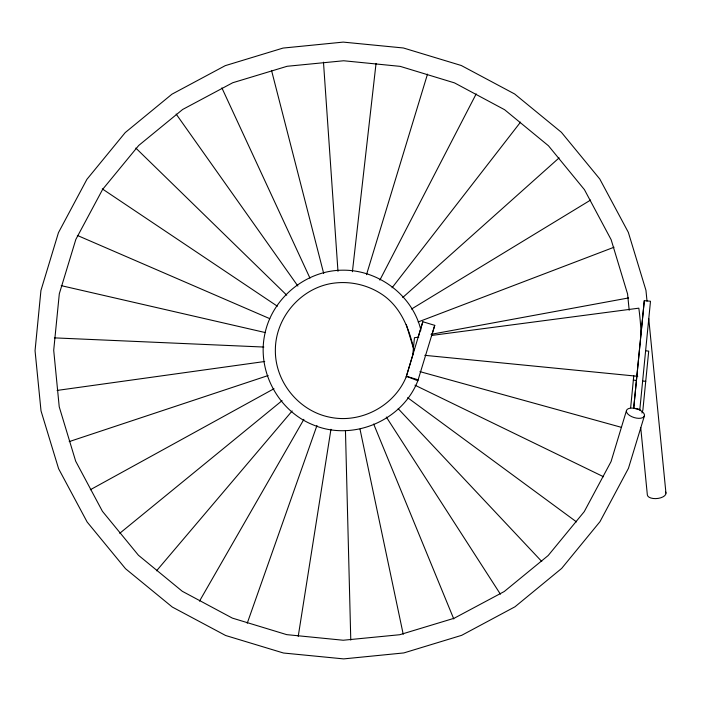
<?xml version="1.0" encoding="UTF-8"?>
<svg xmlns="http://www.w3.org/2000/svg" width="701" height="701" viewBox="0 0 701 701"><rect width="100%" height="100%" fill="white"/><g stroke="black" fill="none" stroke-linecap="round" stroke-linejoin="round"><path stroke-width="1.05" d="M630.646 407.772L633.765 375.789M644.298 300.641L633.704 408.306L639.829 409.384L639.785 410.015L650.493 301.255L644.298 300.641L633.686 408.315M412.836 354.145L414.457 337.707L418.795 337.137M352.401 271.734L376.043 63.414M298.223 636.35L330.96 429.275M413.809 349.413C409.095 328.243 400.551 306.512 381.633 294.14C366.702 284.308 348.266 280.514 330.653 283.625C299.555 289.355 275.379 318.377 275.362 350.001C274.906 381.616 298.661 410.996 329.672 417.183C360.594 423.79 394.041 406.23 406.159 377.024L422.826 321.741L434.751 325.36L417.84 380.766C402.243 420.793 352.717 441.674 313.181 424.894C278.534 411.075 257.285 371.898 264.575 335.323C271.375 298.652 305.654 270.165 342.947 270.183C378.496 269.859 412.626 295.323 420.898 330.127M406.159 377.024L413.388 353.032M418.103 337.391L422.826 321.741M626.501 410.488L611.053 461.582L584.24 511.651L548.173 555.534L504.238 591.53L454.125 618.273L399.754 634.72L343.227 640.241L286.709 634.633L232.364 618.107L182.295 591.293L138.412 555.227L102.416 511.292L75.673 461.179L59.226 406.817L53.705 350.281L59.313 293.763L75.839 239.418L102.653 189.349L138.719 145.466L182.654 109.47L232.767 82.727L287.13 66.28L343.665 60.759L400.183 66.367L454.52 82.893L504.589 109.707L548.454 145.764L584.441 189.673L611.158 239.733L627.579 293.982L629.183 310.271M641.95 413.038L642.896 409.919L648.714 351.113L645.612 350.807M366.5 274.687L427.505 74.104M431.553 335.814L434.751 325.36M644.394 415.912A9.35 4.556 16.9 0 1 629.831 415.623A9.35 4.556 16.9 0 1 632.118 408.07A9.35 4.556 16.9 0 1 644.394 415.912L628.447 468.321L599.986 521.658L561.667 568.415L514.963 606.803L461.661 635.334L403.829 652.929L343.665 658.896L283.493 653.017L225.626 635.5L172.288 607.04L125.532 568.721L87.143 522.017L58.612 468.724L41.017 410.882L35.05 350.719L40.93 290.547L58.446 232.679L86.906 179.342L125.225 132.585L171.929 94.197L225.223 65.666L283.064 48.071L343.227 42.104L403.399 47.983L461.267 65.5L514.613 93.96L561.387 132.296L599.784 179.018L628.341 232.373L645.954 290.328L647.023 301.167M247.243 623.224L316.966 425.498M379.863 280.093L476.198 93.881M199.505 601.134L303.892 419.329M392.061 287.778L520.545 122.114M156.533 570.833L292.151 410.952M402.725 297.522L559.109 157.883M119.74 533.303L282.082 400.639M411.522 309.036L590.619 200.048M90.306 489.754L274.003 388.713M418.155 321.961L614.041 247.234M69.189 441.612L268.15 375.534M431.001 334.342L628.595 297.934M57.079 390.431L264.724 361.497M431.798 335.428L638.83 308.168A299.073 299.073 0 0 1 641.108 334.158M54.389 337.873L263.839 347.048M424.788 355.328L637.779 376.306M633.336 380.1L636.438 380.406M642.642 381.02L645.744 381.326M61.206 285.64L265.53 332.616M419.917 371.626L620.928 427.207M418.225 379.837L406.3 376.227L417.84 380.766M77.347 235.431L269.771 318.657M414.948 385.182L603.543 476.75M102.302 188.884L277.368 306.214M407.64 397.677L576.52 521.903M135.819 148.06L286.718 295.174M398.194 408.709L541.768 561.492M176.144 114.053L297.89 286.069M386.312 417.025L500.409 594.203M221.875 87.888L309.973 278.131M373.668 424.044L453.775 618.965M406.256 324.484L413.958 350.036M271.532 70.415L323.696 273.469M359.999 429.143L403.224 634.291M648.74 318.517L665.95 493.092M640.723 427.575L647.347 494.924A9.35 4.556 -5.6 0 0 658.309 498.376A9.35 4.556 -5.6 0 0 665.521 491.944M323.476 62.17L337.978 271.322M345.453 430.51L350.78 640.092"/></g></svg>
